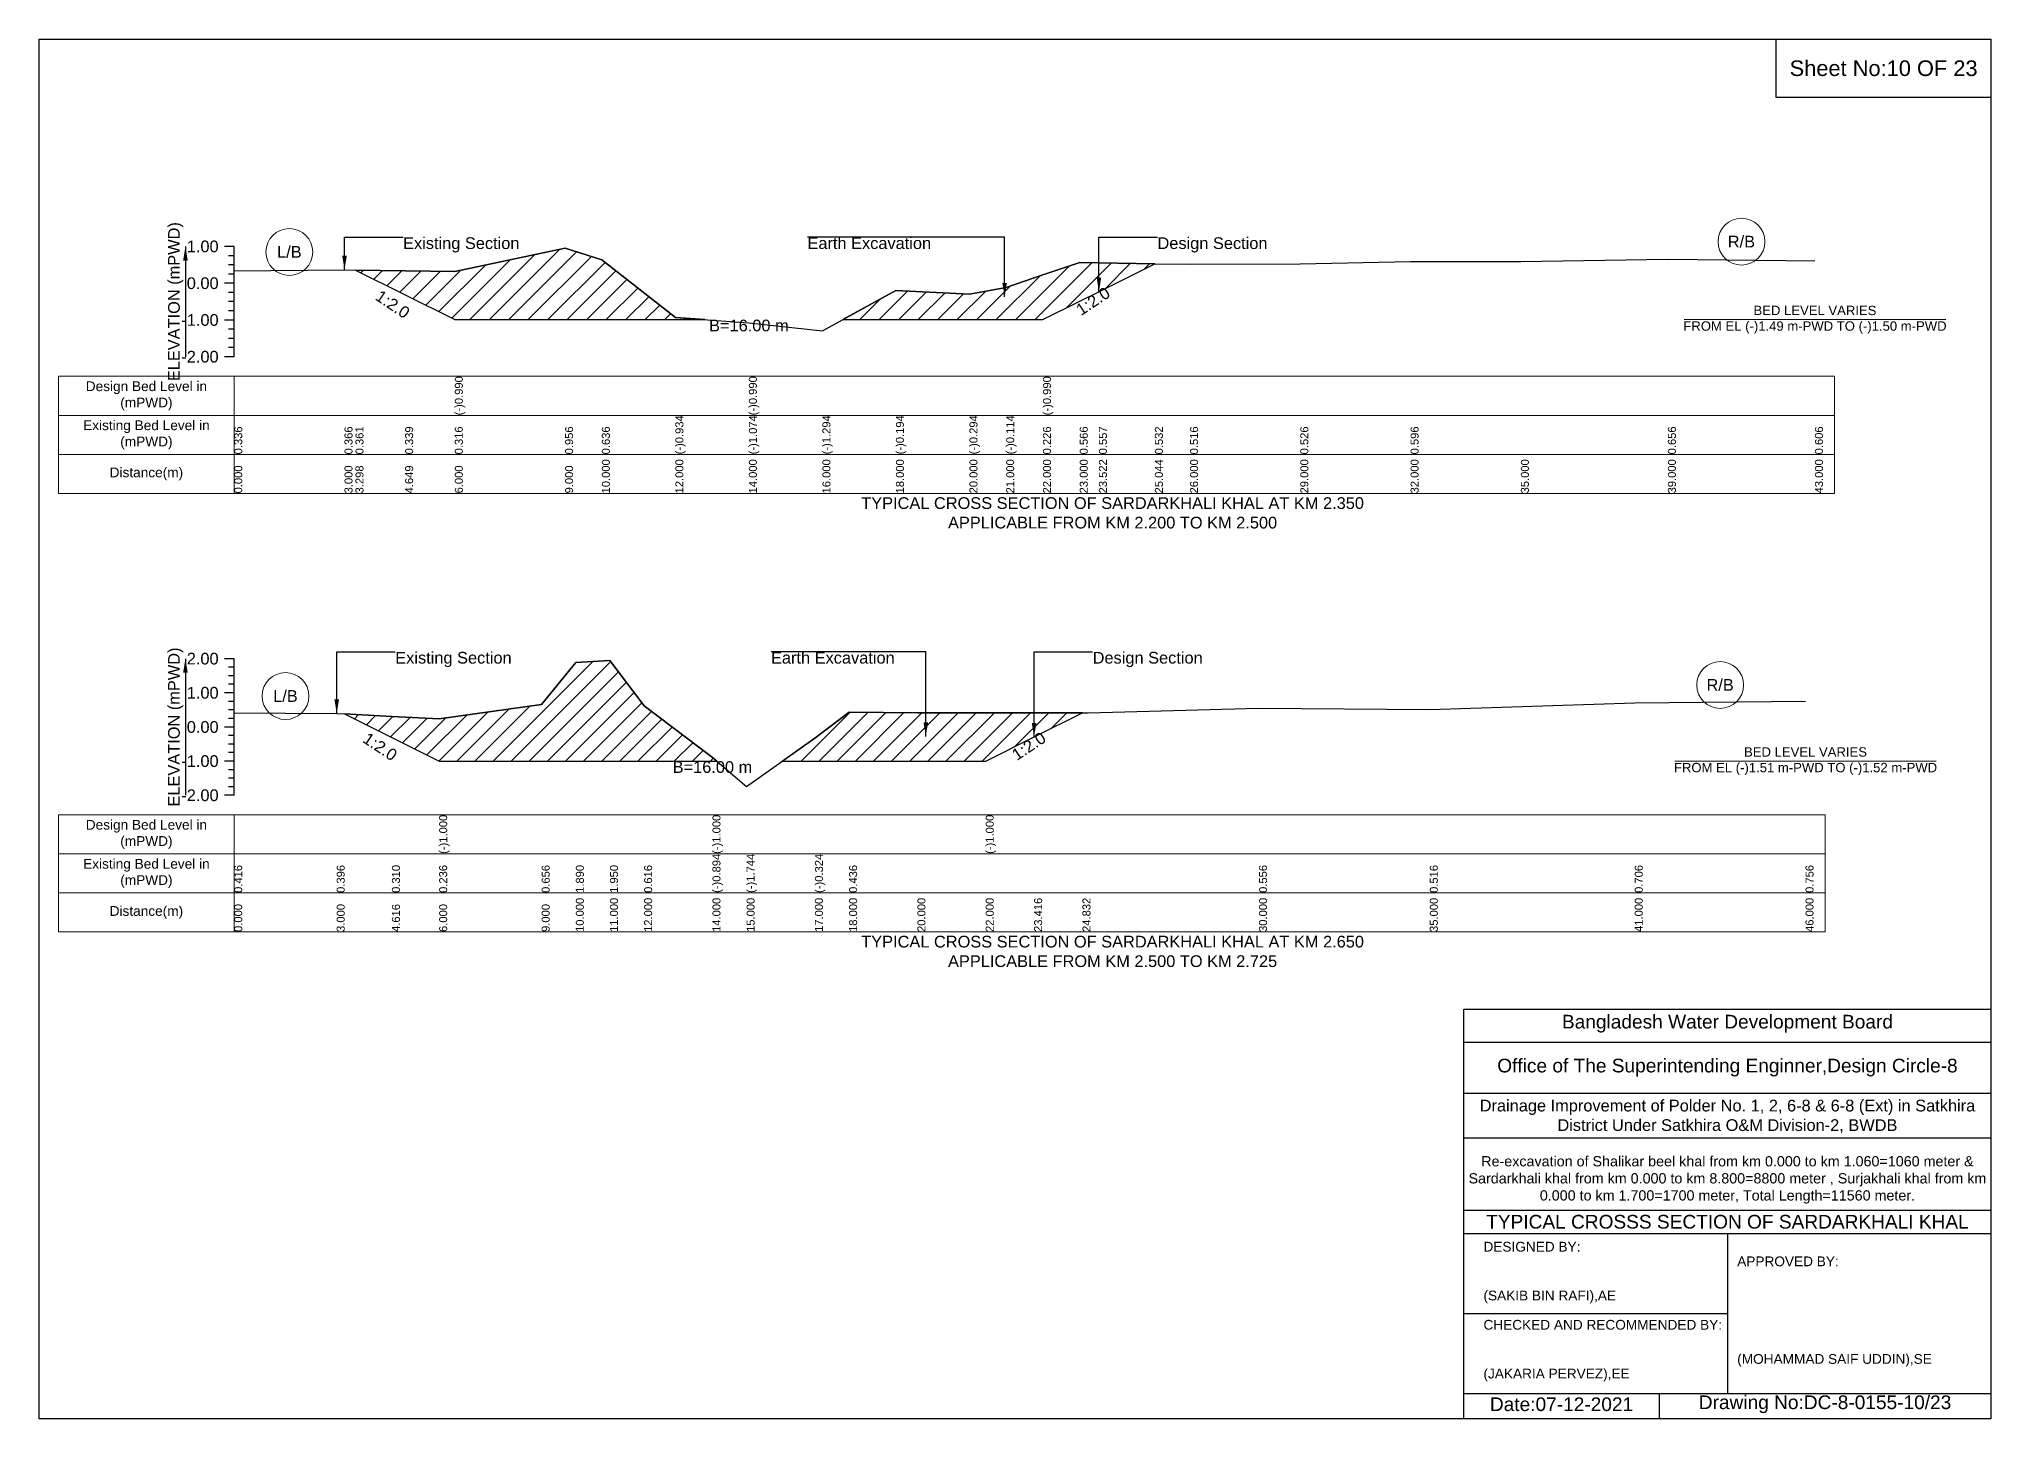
# Model space of a CAD drawing. Header units: inches. Extents: x 93000 to 506000, y -4242 to 0.
# Drawn here: x 190000 to 196000, y -4242 to 0 of the extents above; entities that cross this region are included whole.
import ezdxf

# ---------------------------------------------------------------- set-up
doc = ezdxf.new("R2010")
doc.units = ezdxf.units.IN
doc.header["$LTSCALE"] = 7
doc.header["$MEASUREMENT"] = 0
for name, color, linetype, lineweight in [('Cross section Data Border', 7, 'Continuous', 9), ('Cross Section Labels', 7, 'Continuous', 9), ('Existing_Bed_Level for Xsection', 7, 'Continuous', 25)]:
    doc.layers.add(name, color=color, linetype=linetype, lineweight=lineweight)
doc.styles.get("Standard").update_dxf_attribs({"font": 'arial.ttf'})
doc.dimstyles.get("Standard").update_dxf_attribs({"dimtxt": 0.18, "dimasz": 0.18, "dimexe": 0.18, "dimexo": 0.0625, "dimgap": 0.09, "dimtad": 0, "dimtih": 1, "dimtoh": 1, "dimdec": 4, "dimzin": 0, "dimdsep": 46, "dimtxsty": 'Standard', "dimcen": 0.09, "dimadec": 0, "dimazin": 0, "dimtfac": 1, "dimtdec": 4, "dimtofl": 0, "dimtmove": 0, "dimatfit": 3, "dimfxl": 1, "dimtolj": 1, "dimtzin": 0, "dimarcsym": 0})

msp = doc.modelspace()

# ---------------------------------------------------------------- hatches: boundary and pattern name
at = {"layer": 'Existing_Bed_Level for Xsection'}
h = msp.add_hatch(dxfattribs=at)
h.set_pattern_fill('ANSI31', color=256, scale=339, style=0)
h.paths.add_polyline_path([(190972.7, -710), (191125.3, -786.3), (191278, -862.6), (191617, -862.6), (191730, -862.6), (191956, -862.6), (192046.4, -862.6), (191956, -856.3), (191730, -678.9), (191617, -642.8), (191278, -715.1), (191125.3, -712.5)])
h = msp.add_hatch(dxfattribs=at)
h.set_pattern_fill('ANSI31', color=256, scale=339, style=0)
h.paths.add_polyline_path([(192470.5, -862.6), (192634, -862.6), (192860, -862.6), (192973, -862.6), (193086, -862.6), (193199, -806.1), (193258, -776.7), (193430, -690.7), (193258, -687.8), (193199, -686.8), (193086, -725.2), (192973, -763.7), (192860, -784), (192634, -772.7)])
h = msp.add_hatch(dxfattribs=at)
h.set_pattern_fill('ANSI31', color=256, scale=315, style=0)
h.paths.add_polyline_path([(190939.4, -2074.6), (191084.7, -2147.2), (191230, -2219.9), (191545, -2219.9), (191650, -2219.9), (191755, -2219.9), (191860, -2219.9), (192070, -2219.9), (192083.1, -2219.9), (192070, -2208.8), (191860, -2050.2), (191755, -1910.1), (191650, -1916.4), (191545, -2046), (191230, -2090.1), (191084.7, -2082.4)])
h = msp.add_hatch(dxfattribs=at)
h.set_pattern_fill('ANSI31', color=256, scale=315, style=0)
h.paths.add_polyline_path([(192285, -2219.9), (192385, -2219.9), (192490, -2219.9), (192700, -2219.9), (192910, -2219.9), (193058.7, -2145.5), (193207.4, -2071.2), (193058.7, -2071.2), (192910, -2071.2), (192700, -2071.2), (192490, -2069.1), (192385, -2148.9)])

# ---------------------------------------------------------------- linework, layer by layer
for points in [[(190000, 0), (196000, 0), (196000, -4242), (190000, -4242)], [(195340, 0), (196000, 0), (196000, -180), (195340, -180)]]:
    msp.add_lwpolyline(points, close=True)
for points in [[(194380, -4242), (194380, -2982), (196000, -2982)], [(194380, -3084), (196000, -3084)], [(194380, -3240), (196000, -3240)], [(194380, -3378), (196000, -3378)], [(194380, -3600), (196000, -3600)], [(194380, -3672), (196000, -3672)], [(195190, -3672), (195190, -4164)], [(194380, -3918), (195190, -3918)], [(194380, -4164), (196000, -4164)], [(194980, -4164), (194980, -4242)]]:
    msp.add_lwpolyline(points)
at = {"layer": 'Cross section Data Border'}
for points in [[(190060, -1036.8), (195519, -1036.8), (195519, -1396.8), (190060, -1396.8)], [(190060, -2384.9), (195490, -2384.9), (195490, -2744.9), (190060, -2744.9)]]:
    msp.add_lwpolyline(points, close=True, dxfattribs=at)
for points in [[(190600, -1036.8), (190600, -1396.8)], [(190060, -1156.8), (195519, -1156.8)], [(190060, -1276.8), (195519, -1276.8)], [(190600, -2384.9), (190600, -2744.9)], [(190060, -2504.9), (195490, -2504.9)], [(190060, -2624.9), (195490, -2624.9)]]:
    msp.add_lwpolyline(points, dxfattribs=at)
at = {"layer": 'Cross Section Labels'}
for points in [[(195057.1, -862.6), (195860.9, -862.6)], [(195028.1, -2219.9), (195831.9, -2219.9)]]:
    msp.add_lwpolyline(points, dxfattribs=at)
for centre in [(190769.5, -654.6), (195233, -623), (195167.5, -1985.6), (190757.5, -2019.8)]:
    msp.add_circle(centre, 72, dxfattribs=at)
at = {"layer": 'Existing_Bed_Level for Xsection'}
for points in [[(190600, -637.8), (190570, -637.8)], [(190600, -976.8), (190600, -863.8), (190600, -750.8), (190600, -637.8)], [(190600, -712.8), (190939, -709.4), (190972.7, -710), (191125.3, -712.5), (191278, -715.1), (191278, -715.1), (191617, -642.8), (191730, -678.9), (191956, -856.3), (192182, -872.1), (192182, -872.1), (192408, -897), (192634, -772.7), (192860, -784), (192973, -763.7), (193086, -725.2), (193086, -725.2), (193199, -686.8), (193258, -687.8), (193430, -690.7), (193538, -692.5), (193877, -691.3), (194216, -683.4), (194555, -683.4), (195007, -676.6), (195459, -682.3)], [(190600, -666), (190582, -666)], [(190600, -694.3), (190582, -694.3)], [(190600, -750.8), (190570, -750.8)], [(190600, -722.5), (190582, -722.5)], [(190600, -779), (190582, -779)], [(190600, -807.3), (190582, -807.3)], [(190600, -835.5), (190582, -835.5)], [(190600, -863.8), (190570, -863.8)], [(190600, -892), (190582, -892)], [(190600, -920.3), (190582, -920.3)], [(190600, -948.5), (190582, -948.5)], [(190600, -976.8), (190570, -976.8)], [(190600, -1904.9), (190570, -1904.9)], [(190600, -2324.9), (190600, -2219.9), (190600, -2114.9), (190600, -2009.9), (190600, -1904.9)], [(190600, -2071.2), (190915, -2073.3), (190939.4, -2074.6), (191084.7, -2082.4), (191230, -2090.1), (191230, -2090.1), (191545, -2046), (191650, -1916.4), (191755, -1910.1), (191860, -2050.2), (192070, -2208.8), (192070, -2208.8), (192175, -2298), (192385, -2148.9), (192490, -2069.1), (192700, -2071.2), (192910, -2071.2), (192910, -2071.2), (193058.7, -2071.2), (193207.4, -2071.2), (193225, -2071.2), (193750, -2056.5), (194275, -2060.7), (194905, -2040.8), (195430, -2035.5)], [(190600, -1931.1), (190582, -1931.1)], [(190600, -1957.4), (190582, -1957.4)], [(190600, -2009.9), (190570, -2009.9)], [(190600, -1983.6), (190582, -1983.6)], [(190600, -2036.1), (190582, -2036.1)], [(190600, -2062.4), (190582, -2062.4)], [(190600, -2088.6), (190582, -2088.6)], [(190600, -2114.9), (190570, -2114.9)], [(190600, -2141.1), (190582, -2141.1)], [(190600, -2219.9), (190570, -2219.9)], [(190600, -2167.4), (190582, -2167.4)], [(190600, -2193.6), (190582, -2193.6)], [(190600, -2246.1), (190582, -2246.1)], [(190600, -2272.4), (190582, -2272.4)], [(190600, -2324.9), (190570, -2324.9)], [(190600, -2298.6), (190582, -2298.6)]]:
    msp.add_lwpolyline(points, dxfattribs=at)
for points in [[(190972.7, -710), (191125.3, -786.3), (191278, -862.6), (191278, -862.6), (191617, -862.6), (191730, -862.6), (191956, -862.6), (192046.4, -862.6), (191956, -856.3), (191730, -678.9), (191617, -642.8), (191278, -715.1), (191278, -715.1), (191125.3, -712.5)], [(192470.5, -862.6), (192634, -862.6), (192860, -862.6), (192973, -862.6), (193086, -862.6), (193086, -862.6), (193199, -806.1), (193258, -776.7), (193430, -690.7), (193430, -690.7), (193430, -690.7), (193258, -687.8), (193199, -686.8), (193086, -725.2), (193086, -725.2), (192973, -763.7), (192860, -784), (192634, -772.7)], [(190939.4, -2074.6), (190939.4, -2074.6), (191084.7, -2147.2), (191230, -2219.9), (191230, -2219.9), (191545, -2219.9), (191650, -2219.9), (191755, -2219.9), (191860, -2219.9), (192070, -2219.9), (192070, -2219.9), (192083.1, -2219.9), (192070, -2208.8), (192070, -2208.8), (191860, -2050.2), (191755, -1910.1), (191650, -1916.4), (191545, -2046), (191230, -2090.1), (191230, -2090.1), (191084.7, -2082.4), (190939.4, -2074.6)], [(192285, -2219.9), (192385, -2219.9), (192490, -2219.9), (192700, -2219.9), (192910, -2219.9), (192910, -2219.9), (193058.7, -2145.5), (193207.4, -2071.2), (193058.7, -2071.2), (192910, -2071.2), (192910, -2071.2), (192700, -2071.2), (192490, -2069.1), (192385, -2148.9)]]:
    msp.add_lwpolyline(points, close=True, dxfattribs=at)

# ---------------------------------------------------------------- texts
at = {"attachment_point": 5}
for s, insert, char_height in [('Sheet No:10 OF 23', (195670, -90), 48), ('Bangladesh Water Development Board', (195190, -3027), 42), ('Office of The Superintending Enginner,Design Circle-8', (195190, -3162), 42)]:
    msp.add_mtext(s, dxfattribs=dict(at, insert=insert, char_height=char_height))
for s, insert, char_height, width, attachment_point in [('Drainage Improvement of Polder No. 1, 2, 6-8 & 6-8 (Ext) in Satkhira District Under Satkhira O&M Division-2, BWDB', (195190, -3312), 36, 1680, 5), ('Re-excavation of Shalikar beel khal from km 0.000 to km 1.060=1060 meter & Sardarkhali khal from km 0.000 to km 8.800=8800 meter , Surjakhali khal from km 0.000 to km 1.700=1700 meter, Total Length=11560 meter.', (195190, -3507), 31.4683, 1620, 5), ('TYPICAL CROSSS SECTION OF SARDARKHALI KHAL', (195190, -3636), 42, 1680, 5), ('DESIGNED BY:^J^J^J(SAKIB BIN RAFI),AE', (194440, -3792), 30, 840, 4), ('APPROVED BY:^J^J^J^J^J^J(MOHAMMAD SAIF UDDIN),SE', (195220, -3912), 30, 840, 4), ('CHECKED AND RECOMMENDED BY:^J^J^J(JAKARIA PERVEZ),EE', (194440, -4032), 30, 840, 4), ('Date:07-12-2021', (194680, -4197), 42, 840, 5), ('Drawing No:DC-8-0155-10/23', (195490, -4197), 42, 1320, 5)]:
    msp.add_mtext(s, dxfattribs=dict(insert=insert, char_height=char_height, width=width, attachment_point=attachment_point))
at = {"layer": 'Cross section Data Border', "char_height": 30, "width": 480, "attachment_point": 5}
for s, insert in [('Design Bed Level in (mPWD)', (190330, -1096.8)), ('Existing Bed Level in (mPWD)', (190330, -1216.8)), ('Distance(m)', (190330, -1336.8)), ('Design Bed Level in (mPWD)', (190330, -2444.9)), ('Existing Bed Level in (mPWD)', (190330, -2564.9)), ('Distance(m)', (190330, -2684.9))]:
    msp.add_mtext(s, dxfattribs=dict(at, insert=insert))
at = {"layer": 'Cross Section Labels'}
for s, insert, char_height, attachment_point in [('L/B', (190769.5, -654.6), 36, 5), ('Existing Section', (191119, -609.5), 36, 1), ('Earth Excavation', (192362, -609.5), 36, 1), ('Design Section', (193438, -609.5), 36, 1), ('R/B', (195233, -623), 36, 5), ('BED LEVEL VARIES ^JFROM EL (-)1.49 m-PWD TO (-)1.50 m-PWD', (195459, -862.6), 28.8, 5), ('B=16.00 m', (192182, -862.6), 36, 2), ('TYPICAL CROSS SECTION OF SARDARKHALI KHAL AT KM 2.350^JAPPLICABLE FROM KM 2.200 TO KM 2.500', (193300, -1456.8), 36, 5), ('Existing Section', (191095, -1883.9), 36, 1), ('Earth Excavation', (192250, -1883.9), 36, 1), ('Design Section', (193238.7, -1883.9), 36, 1), ('R/B', (195167.5, -1985.6), 36, 5), ('L/B', (190757.5, -2019.8), 36, 5), ('B=16.00 m', (192070, -2219.9), 36, 2), ('BED LEVEL VARIES ^JFROM EL (-)1.51 m-PWD TO (-)1.52 m-PWD', (195430, -2219.9), 28.8, 5), ('TYPICAL CROSS SECTION OF SARDARKHALI KHAL AT KM 2.650^JAPPLICABLE FROM KM 2.500 TO KM 2.725', (193300, -2804.9), 36, 5)]:
    msp.add_mtext(s, dxfattribs=dict(at, insert=insert, char_height=char_height, attachment_point=attachment_point))
at = {"layer": 'Cross Section Labels', "char_height": 36, "attachment_point": 2}
for insert, rotation in [((191097.1, -800.4), 326.30993), ((193229.7, -790.8), 33.69007), ((191058.5, -2160.4), 326.30993), ((193032.4, -2158.7), 33.69007)]:
    msp.add_mtext('1:2.0', dxfattribs=dict(at, insert=insert, rotation=rotation))
at = {"layer": 'Existing_Bed_Level for Xsection', "rotation": 90}
for s, insert, char_height, attachment_point in [('ELEVATION (mPWD)', (190420, -807.3), 36, 5), ('(-)0.990', (191278, -1156.8), 24.6, 1), ('(-)0.990', (192182, -1156.8), 24.6, 1), ('(-)0.990', (193086, -1156.8), 24.6, 1), ('0.336', (190600, -1276.8), 24.6, 1), ('0.366', (190939, -1276.8), 24.6, 1), ('0.361', (190972.7, -1276.8), 24.6, 1), ('0.339', (191125.3, -1276.8), 24.6, 1), ('0.316', (191278, -1276.8), 24.6, 1), ('0.956', (191617, -1276.8), 24.6, 1), ('0.636', (191730, -1276.8), 24.6, 1), ('(-)0.934', (191956, -1276.8), 24.6, 1), ('(-)1.074', (192182, -1276.8), 24.6, 1), ('(-)1.294', (192408, -1276.8), 24.6, 1), ('(-)0.194', (192634, -1276.8), 24.6, 1), ('(-)0.294', (192860, -1276.8), 24.6, 1), ('(-)0.114', (192973, -1276.8), 24.6, 1), ('0.226', (193086, -1276.8), 24.6, 1), ('0.566', (193199, -1276.8), 24.6, 1), ('0.557', (193258, -1276.8), 24.6, 1), ('0.532', (193430, -1276.8), 24.6, 1), ('0.516', (193538, -1276.8), 24.6, 1), ('0.526', (193877, -1276.8), 24.6, 1), ('0.596', (194216, -1276.8), 24.6, 1), ('0.656', (195007, -1276.8), 24.6, 1), ('0.606', (195459, -1276.8), 24.6, 1), ('0.000', (190600, -1396.8), 24.6, 1), ('3.000', (190939, -1396.8), 24.6, 1), ('3.298', (190972.7, -1396.8), 24.6, 1), ('4.649', (191125.3, -1396.8), 24.6, 1), ('6.000', (191278, -1396.8), 24.6, 1), ('9.000', (191617, -1396.8), 24.6, 1), ('10.000', (191730, -1396.8), 24.6, 1), ('12.000', (191956, -1396.8), 24.6, 1), ('14.000', (192182, -1396.8), 24.6, 1), ('16.000', (192408, -1396.8), 24.6, 1), ('18.000', (192634, -1396.8), 24.6, 1), ('20.000', (192860, -1396.8), 24.6, 1), ('21.000', (192973, -1396.8), 24.6, 1), ('22.000', (193086, -1396.8), 24.6, 1), ('23.000', (193199, -1396.8), 24.6, 1), ('23.522', (193258, -1396.8), 24.6, 1), ('25.044', (193430, -1396.8), 24.6, 1), ('26.000', (193538, -1396.8), 24.6, 1), ('29.000', (193877, -1396.8), 24.6, 1), ('32.000', (194216, -1396.8), 24.6, 1), ('35.000', (194555, -1396.8), 24.6, 1), ('39.000', (195007, -1396.8), 24.6, 1), ('43.000', (195459, -1396.8), 24.6, 1), ('ELEVATION (mPWD)', (190420, -2114.9), 36, 5), ('(-)1.000', (191230, -2504.9), 24.6, 1), ('(-)1.000', (192070, -2504.9), 24.6, 1), ('(-)1.000', (192910, -2504.9), 24.6, 1), ('(-)0.894', (192070, -2624.9), 24.6, 1), ('(-)1.744', (192175, -2624.9), 24.6, 1), ('(-)0.324', (192385, -2624.9), 24.6, 1), ('0.416', (190600, -2624.9), 24.6, 1), ('0.396', (190915, -2624.9), 24.6, 1), ('0.310', (191084.7, -2624.9), 24.6, 1), ('0.236', (191230, -2624.9), 24.6, 1), ('0.656', (191545, -2624.9), 24.6, 1), ('1.890', (191650, -2624.9), 24.6, 1), ('1.950', (191755, -2624.9), 24.6, 1), ('0.616', (191860, -2624.9), 24.6, 1), ('0.436', (192490, -2624.9), 24.6, 1), ('0.556', (193750, -2624.9), 24.6, 1), ('0.516', (194275, -2624.9), 24.6, 1), ('0.706', (194905, -2624.9), 24.6, 1), ('0.756', (195430, -2624.9), 24.6, 1), ('0.000', (190600, -2744.9), 24.6, 1), ('3.000', (190915, -2744.9), 24.6, 1), ('4.616', (191084.7, -2744.9), 24.6, 1), ('6.000', (191230, -2744.9), 24.6, 1), ('9.000', (191545, -2744.9), 24.6, 1), ('10.000', (191650, -2744.9), 24.6, 1), ('11.000', (191755, -2744.9), 24.6, 1), ('12.000', (191860, -2744.9), 24.6, 1), ('14.000', (192070, -2744.9), 24.6, 1), ('15.000', (192175, -2744.9), 24.6, 1), ('17.000', (192385, -2744.9), 24.6, 1), ('18.000', (192490, -2744.9), 24.6, 1), ('20.000', (192700, -2744.9), 24.6, 1), ('22.000', (192910, -2744.9), 24.6, 1), ('23.416', (193058.7, -2744.9), 24.6, 1), ('24.832', (193207.4, -2744.9), 24.6, 1), ('30.000', (193750, -2744.9), 24.6, 1), ('35.000', (194275, -2744.9), 24.6, 1), ('41.000', (194905, -2744.9), 24.6, 1), ('46.000', (195430, -2744.9), 24.6, 1)]:
    msp.add_mtext(s, dxfattribs=dict(at, insert=insert, char_height=char_height, attachment_point=attachment_point))
at = {"layer": 'Existing_Bed_Level for Xsection', "char_height": 36, "attachment_point": 6}
for s, insert in [('1.00', (190552, -637.8)), ('0.00', (190552, -750.8)), ('-1.00', (190552, -863.8)), ('-2.00', (190552, -976.8)), ('2.00', (190552, -1904.9)), ('1.00', (190552, -2009.9)), ('0.00', (190552, -2114.9)), ('-1.00', (190552, -2219.9)), ('-2.00', (190552, -2324.9))]:
    msp.add_mtext(s, dxfattribs=dict(at, insert=insert))

# ---------------------------------------------------------------- leaders
at = {"layer": 'Cross Section Labels', "annotation_type": 0, "has_hookline": 1}
for points, hookline_direction, text_width in [([(190939, -709.4), (190939, -609.5), (191118.9, -609.5)], 0, 350.4), ([(192968.1, -792.7), (192968.1, -609.5), (192362.1, -609.5)], 1, 372.7), ([(193258, -776.7), (193258, -609.5), (193437.9, -609.5)], 0, 330.9), ([(190915, -2073.3), (190915, -1883.9), (191094.9, -1883.9)], 0, 350.4), ([(192725.8, -2143.6), (192725.8, -1883.9), (192250.1, -1883.9)], 1, 372.7), ([(193058.7, -2145.5), (193058.7, -1883.9), (193238.6, -1883.9)], 0, 330.9)]:
    msp.add_leader(points, dimstyle='Standard', override={"dimasz": 43.2}, dxfattribs=dict(at, hookline_direction=hookline_direction, text_width=text_width))
at = {"layer": 'Existing_Bed_Level for Xsection'}
for points in [[(190450, -637.8), (190450, -976.8)], [(190450, -1904.9), (190450, -2324.9)]]:
    msp.add_leader(points, dimstyle='Standard', override={"dimasz": 43.2}, dxfattribs=at)

doc.saveas('drawing.dxf')
